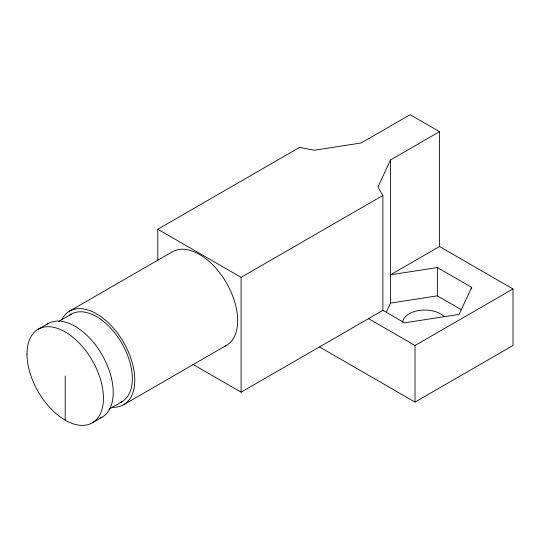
<?xml version="1.0" encoding="UTF-8"?>
<svg xmlns="http://www.w3.org/2000/svg" width="540" height="540" viewBox="0 0 540 540"><rect width="100%" height="100%" fill="white"/><g stroke="black" fill="none" stroke-linecap="round" stroke-linejoin="round"><path stroke-width="0.81" d="M319.545 346.957L415.017 402.077L513 345.512L513 288.941L439.513 246.51L439.513 131.672L390.521 159.955L377.966 187.002L382.867 195.487L382.867 310.325L241.097 392.182L192.875 364.338M386.336 312.1L390.521 303.082L390.521 159.955M439.513 246.51L390.521 274.793L437.366 267.55L471.663 287.348L459.108 314.395L404.534 322.839L382.867 310.325M157.808 260.267L157.808 229.257L299.579 147.406L314.28 150.235L361.125 142.985L410.117 114.696L439.513 131.672M38.192 329.252L47.992 323.595M69.545 311.148L172.429 251.755A54.041 31.199 60 0 1 227.509 284.796A54.041 31.199 60 0 1 224.276 346.43M58.347 321.617L71.28 314.152M157.808 229.257L241.097 277.337L382.867 195.487M108.925 409.226L121.858 401.753M92.232 422.861L102.033 417.197M123.593 404.757L226.476 345.357M368.476 318.641L415.017 345.506L513 288.941M390.521 303.082L437.366 295.832L461.444 309.737M471.663 287.348L471.663 289.015M437.366 267.55L437.366 295.832M415.017 345.506L415.017 402.077M241.097 277.337L241.097 392.182M65.212 376.056L65.212 420.181M46.622 324.473A54.041 31.199 60 0 1 102.033 354.8A54.041 31.199 60 0 1 100.589 417.947M69.377 315.428A50.578 29.201 60 0 1 121.527 342.779A50.578 29.201 60 0 1 120.508 402.455M61.81 319.545A54.041 31.199 60 0 1 123.593 342.353A54.041 31.199 60 0 1 112.448 407.255M402.671 322.211A22.174 12.798 0 0 1 419.634 310.433A22.174 12.798 0 0 1 444.015 316.481M27 353.99A54.041 31.199 60 0 0 84.321 425.304A54.041 31.199 60 0 0 84.321 348.874A54.041 31.199 60 0 0 27 353.99"/></g></svg>
